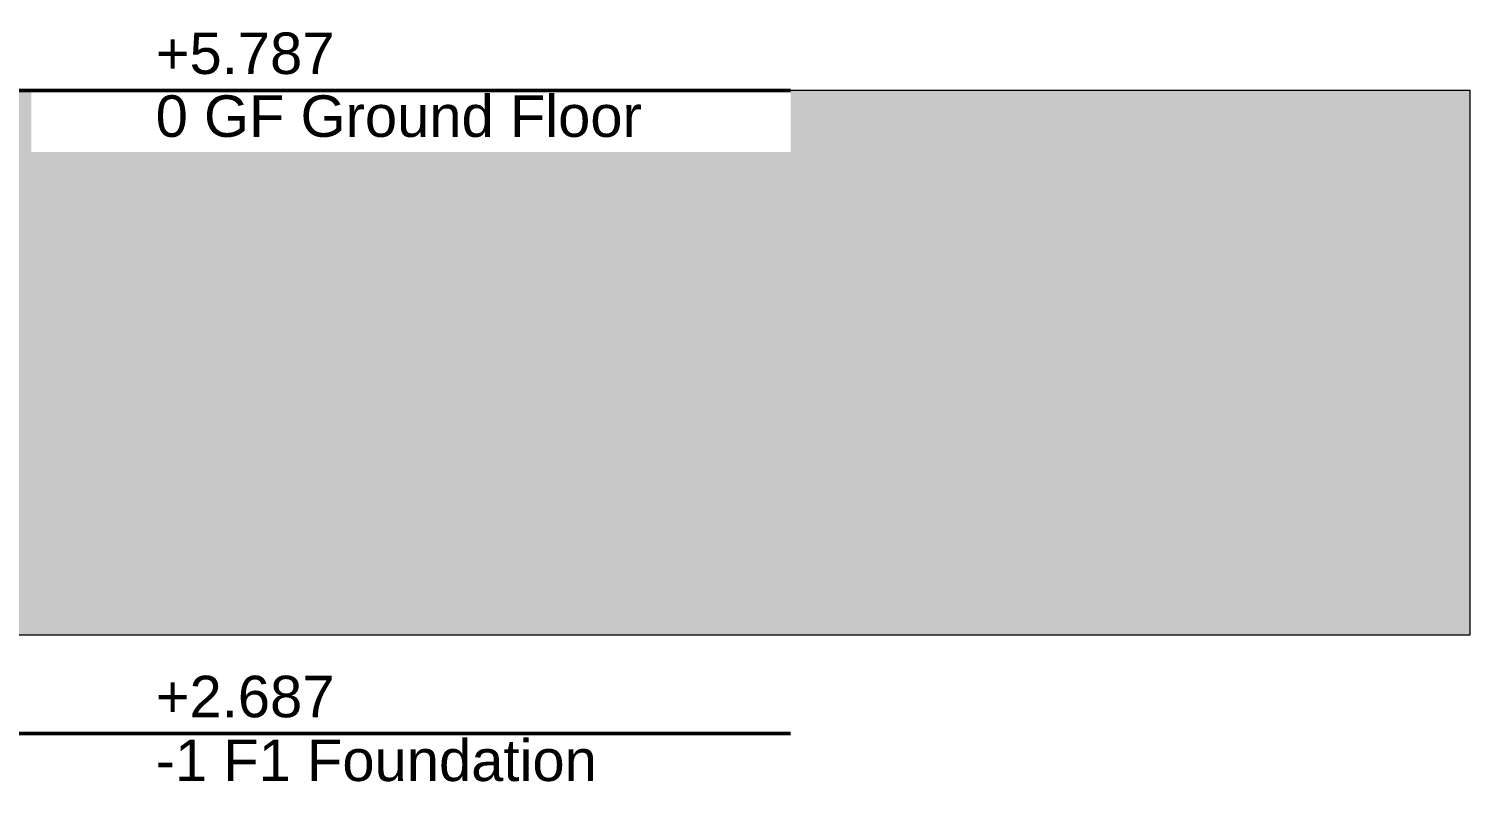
# Model space of a CAD drawing. Header units: millimetres. Extents: x -46169 to 153589, y -86316 to 18123.
# Drawn here: x 146638 to 153589, y -86316 to -82623 of the extents above; entities that cross this region are included whole.
import ezdxf

# ---------------------------------------------------------------- set-up
doc = ezdxf.new("R2010")
doc.units = ezdxf.units.MM
doc.header["$MEASUREMENT"] = 0
doc.linetypes.add('Wipeout_Contour', pattern=[1000, 0, -1000])
doc.layers.add('0_Pen_No__25', color=7, linetype='Continuous', lineweight=50, true_color=0x2a2a2a)
for name, color, linetype, lineweight in [('0_Pen_No__6', 7, 'Continuous', 35), ('A-95-P_Drawing_Pen_No__1', 7, 'Continuous', 13), ('A-95-P_Drawing_Pen_No__84', 8, 'Continuous', 20)]:
    doc.layers.add(name, color=color, linetype=linetype, lineweight=lineweight)
doc.styles.add('GENERATED_STYLE_1', font='')
doc.styles.get('GENERATED_STYLE_1').set_extended_font_data('Swis721 BT')

# ---------------------------------------------------------------- blocks, each defined once
blk = doc.blocks.new('A05 Atria Section & Elevation A_STORY_MARKER', base_point=(96051.2, -82919.8))
at = {"color": 254, "linetype": 'Wipeout_Contour', "lineweight": 0, "ltscale": 680270.025905}
blk.add_wipeout([(150311.3, -82623.3), (146649.3, -82623.3), (146649.3, -83216.2), (150311.3, -83216.2)], dxfattribs=at)
at = {"color": 254, "linetype": 'Wipeout_Contour', "lineweight": 0, "ltscale": 686401.789343}
blk.add_wipeout([(150311.3, -85723.3), (146649.3, -85723.3), (146649.3, -86316.2), (150311.3, -86316.2)], dxfattribs=at)
at = {"layer": '0_Pen_No__25', "linetype": 'Continuous'}
for p, q in [((146549.3, -82919.8), (146649.3, -82919.8)), ((146849.3, -82919.8), (146649.3, -82919.8)), ((146849.3, -82919.8), (147249.3, -82919.8)), ((150311.3, -82919.8), (147249.3, -82919.8)), ((146549.3, -86019.8), (146649.3, -86019.8)), ((146849.3, -86019.8), (146649.3, -86019.8)), ((146849.3, -86019.8), (147249.3, -86019.8)), ((150311.3, -86019.8), (147249.3, -86019.8))]:
    blk.add_line(p, q, dxfattribs=at)
at = {"layer": '0_Pen_No__6', "char_height": 200, "attachment_point": 1, "style": 'GENERATED_STYLE_1'}
for s, insert in [('\\A1;{\\fSwis721 BT|b0|i0|c0|p34;+5.787}', (147249.3, -82640.9)), ('\\A1;{\\fSwis721 BT|b0|i0|c0|p34;0 GF Ground Floor}', (147249.3, -82943.8)), ('\\A1;{\\fSwis721 BT|b0|i0|c0|p34;+2.687}', (147249.3, -85740.9)), ('\\A1;{\\fSwis721 BT|b0|i0|c0|p34;-1 F1 Foundation}', (147249.3, -86048.3))]:
    blk.add_mtext(s, dxfattribs=dict(at, insert=insert))

msp = doc.modelspace()

# ---------------------------------------------------------------- hatches: boundary and pattern name
at = {"layer": 'A-95-P_Drawing_Pen_No__84', "linetype": 'Continuous'}
msp.add_hatch(color=256, dxfattribs=at).paths.add_polyline_path([(153588.5, -82919.8), (124379.1, -82919.8), (124379.1, -85542.9), (153588.5, -85542.9)])

# ---------------------------------------------------------------- linework, layer by layer
at = {"layer": 'A-95-P_Drawing_Pen_No__1', "linetype": 'Continuous', "flags": 128}
msp.add_lwpolyline([(153588.5, -82919.8), (124379.1, -82919.8), (124379.1, -85542.9), (153588.5, -85542.9)], close=True, dxfattribs=at)

# ---------------------------------------------------------------- next in the draw order: block references
at = {"linetype": 'Continuous', "lineweight": 0}
msp.add_blockref('A05 Atria Section & Elevation A_STORY_MARKER', (96051.2, -82919.8), dxfattribs=at)

doc.saveas('drawing.dxf')
